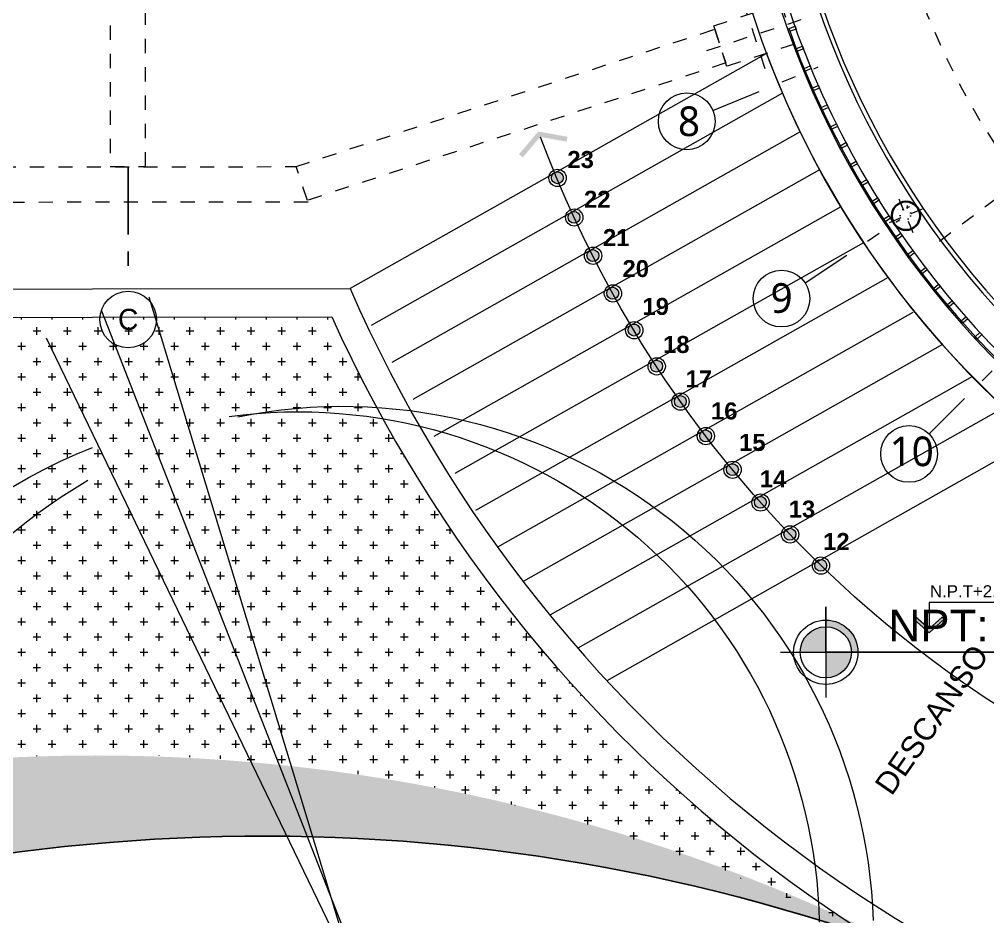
# Model space of a CAD drawing. Header units: metres. Extents: x 28 to 239, y -1 to 113.
# Drawn here: x 100.41 to 107.23, y 80.18 to 86.51 of the extents above; entities that cross this region are included whole.
import ezdxf
from ezdxf.enums import TextEntityAlignment as Align

# ---------------------------------------------------------------- set-up
doc = ezdxf.new("R2010")
doc.units = ezdxf.units.M
for name, pattern in [('ACAD_ISO10W100', [18.5, 12, -3, 0.5, -3]), ('DASHED2', [0.375, 0.25, -0.125]), ('Dot & Dashed', [0.670277762413025, 0.352777767181396, -0.176388883590699, 0, -0.14111111164093])]:
    doc.linetypes.add(name, pattern=pattern)
for name, color, linetype, lineweight in [('0-ARBOL', 64, 'Continuous', 0), ('EJES', 1, 'Continuous', 13), ('Equipamiento SR', 23, 'Continuous', 0), ('ES-Acero', 12, 'Continuous', 13), ('GRADERIA', 5, 'Continuous', 35), ('GRAFO 0 BLANCO', 7, 'Continuous', 0), ('GRAFO00', 7, 'Continuous', 0), ('GRAFO01', 7, 'Continuous', 0), ('linea 001', 252, 'Continuous', 0), ('Pisos El', 252, 'Continuous', 5), ('Proyeccciones', 1, 'DASHED2', 18), ('Structural - Bearing_Pen_No__20', 1, 'Continuous', 0), ('TEXTO 100', 7, 'Continuous', 20)]:
    doc.layers.add(name, color=color, linetype=linetype, lineweight=lineweight)
for name, color, linetype in [('CELOSIA', 40, 'Continuous'), ('EJE', 40, 'Continuous'), ('TEXT', 7, 'Continuous')]:
    doc.layers.add(name, color=color, linetype=linetype)
for name, color, linetype, lineweight, true_color in [('Structural - Bearing_Pen_No__169', 7, 'Continuous', 13, 0x68b353), ('Structural - Bearing_Pen_No__28', 7, 'Continuous', 35, 0xa80f02), ('Structural - Combined_Pen_No__161', 7, 'Continuous', 13, 0x6a6a6a), ('Terreno & Paisaje - Terrenos_Pen_No__169', 7, 'Continuous', 13, 0x68b353)]:
    doc.layers.add(name, color=color, linetype=linetype, lineweight=lineweight, true_color=true_color)
doc.styles.add('Generales', font='trebuc.ttf', dxfattribs={"height": 0.1})
doc.styles.add('GENERATED_STYLE_1', font='arialbd.ttf')
doc.styles.add('GENERATED_STYLE_2', font='arial.ttf')
doc.styles.add('JOS', font='arial.ttf', dxfattribs={"height": 1})
doc.styles.add('SEYMAR', font='GOTHIC.TTF', dxfattribs={"height": 0.05})
doc.styles.add('TEXTO PETER - UAC', font='swisse.ttf')

# ---------------------------------------------------------------- blocks, each defined once
blk = doc.blocks.new('ar7')
for p, q in [((92.00479952004838, 20.47995200479999), (77.00029997000337, 10.0299970003004)), ((78.77812218778158, 7.812218778122228), (92.00479952004838, 20.47995200479999)), ((77.88721127887248, 8.721127887211317), (91.9018098190185, 20.18098190181029))]:
    blk.add_line(p, q)
for centre, radius, start, end in [((90.0414725404587, 20.56298983991883), 13.70337409208423, 98.39343324503977, 219.1797509694021), ((91.48286819669715, 19.63731128333134), 13.64874414053011, 103.3595825852463, 210.5356712251809), ((90.16910519510529, 20.21096436039737), 13.430133965601, 233.0434795606987, 329.4405935163784), ((91.21888540280486, 19.739920981536), 13.67649494630806, 229.2629980509103, 328.8764021112596)]:
    blk.add_arc(centre, radius, start, end)
blk = doc.blocks.new('CC 20')
at = {"layer": 'Structural - Bearing_Pen_No__169', "linetype": 'Continuous', "lineweight": 13, "true_color": 0x68b353}
h = blk.add_hatch(dxfattribs=at)
h.set_pattern_fill('STRUCTURAL_CONCRETE', color=85, scale=0.5, style=0, pattern_type=2)
h.set_pattern_definition([(0, (2785.243095673833, 1847.384106738051), (0, 0.3117691577510656), [0.0300000011921, -0.1500000059605]), (0, (2785.333095677409, 1847.539991310553), (0, 0.3117691577510656), [0.0300000011921, -0.1500000059605]), (60.00000000000014, (2785.243095673833, 1847.384106738051), (-0.2700000107289013, 0.1558845788755322), [0.0300000011921, -0.1500000059605]), (60.00000000000014, (2785.423095680985, 1847.384106738051), (-0.2700000107289013, 0.1558845788755322), [0.0300000011921, -0.1500000059605]), (120.0000000000003, (2785.273095675025, 1847.384106738051), (0.2700000107289002, 0.1558845788755341), [0.03000000119209997, -0.1500000059604998]), (120.0000000000003, (2785.453095682177, 1847.384106738051), (0.2700000107289002, 0.1558845788755341), [0.03000000119209997, -0.1500000059604998]), (0, (2785.243095673833, 1847.414106739243), (0, 0.0600000023842), [0, -0.0600000023842, 0, -0.0900000035763]), (44.99999999999999, (2785.273095675025, 1847.414106739243), (-0.04242640855707682, 0.04242640855707686), [0, -0.04500000178815, 0, -0.07500000298025])])
h.paths.add_polyline_path([(2788.202981145824, 1849.662965080386), (2788.302981145824, 1849.762965080386), (2788.202981063535, 1849.862965080385), (2788.10385682874, 1849.776169994727)])
at = {"layer": 'Structural - Bearing_Pen_No__20', "color": 1, "linetype": 'Continuous', "lineweight": 0}
for p, q in [((2788.202981063535, 1849.802965025247), (2788.202981063535, 1849.890465025246)), ((2788.162981200963, 1849.762964998097), (2788.075481200963, 1849.762964998097)), ((2788.242981200963, 1849.762964998097), (2788.330481200963, 1849.762964998097)), ((2788.202981063535, 1849.722965025246), (2788.202981063535, 1849.635465025247))]:
    blk.add_line(p, q, dxfattribs=at)
at = {"layer": 'Structural - Bearing_Pen_No__28', "color": 14, "linetype": 'Continuous', "lineweight": 35, "true_color": 0xa80f02}
blk.add_circle((2788.202981145824, 1849.762965080386), 0.1, dxfattribs=at)
blk = doc.blocks.new('RR')
blk.add_arc((-7.891030001732986, -6.301656326168541), 6.278, 180, 0)
at = {"layer": 'CELOSIA', "linetype": 'Continuous', "lineweight": 5}
for points in [[(-13.80145716628311, -8.418244576034027), (-13.84435986696491, -8.433564411574707), (-13.85128982675991, -8.414157284779407), (-13.80838712607812, -8.398837449238727)], [(-13.74940836925305, -8.558312700075305), (-13.79193430661206, -8.574649276782893), (-13.79932419141016, -8.555412579668257), (-13.75679825405115, -8.53907600296067)], [(-13.69404070600382, -8.6971023917352), (-13.73616578840787, -8.714446454674416), (-13.74401141171967, -8.695391085140898), (-13.70188632931561, -8.678047022201682)], [(-13.6353855432134, -8.834535024405739), (-13.67708590612108, -8.852876747884068), (-13.6853828232739, -8.834013501107108), (-13.64368246036622, -8.81567177762878)], [(-13.57347610998144, -8.970532740274862), (-13.61472812946184, -8.989861733408915), (-13.62347164011774, -8.971201295723276), (-13.58221962063735, -8.951872302589223)], [(-13.50834747900436, -9.105018494434063), (-13.54912778512039, -9.125323807036196), (-13.55831293593903, -9.106876749882048), (-13.51753262982299, -9.086571437279915)], [(-13.44003654670638, -9.237916098525758), (-13.48032203675422, -9.259186227307552), (-13.48994362419887, -9.240963001241496), (-13.44965813415104, -9.219692872459703)], [(-13.36858201233693, -9.369150263904928), (-13.40834986393403, -9.391373158993957), (-13.41840243721961, -9.373384087768684), (-13.37863458562251, -9.351161192679655)], [(-13.29402435604692, -9.498646644291611), (-13.33325204006135, -9.52180971605793), (-13.34372990424225, -9.504064990773614), (-13.30450222022782, -9.480901919007295)], [(-13.21640581595599, -9.626331877889257), (-13.25507110926949, -9.65042200407757), (-13.26596832846602, -9.63293167740845), (-13.22730303515252, -9.608841551220138)], [(-13.13577036422419, -9.752133628945145), (-13.1738513623219, -9.777137162108872), (-13.18516176308287, -9.75991114260826), (-13.14708076498516, -9.734907609444534)], [(-13.05216368214073, -9.875980628730048), (-13.08963881152053, -9.901883403962714), (-13.10135598632078, -9.884931450449614), (-13.06388085694098, -9.859028675216948)], [(-12.965633134245, -9.997802715912869), (-13.00248116463919, -10.02459005887282), (-13.01459847550942, -10.00792177490344), (-12.97775044511522, -9.981134431943488)], [(-12.87622774149369, -10.11753087630846), (-12.91242779789638, -10.14518761153211), (-12.92493838018376, -10.12881243995925), (-12.88873832378107, -10.1011557047356)], [(-12.7839981534897, -10.23509728197493), (-12.81952972798265, -10.26360774147386), (-12.83242649423968, -10.24753495909741), (-12.79689491974673, -10.21902449959848)], [(-12.68899661978824, -10.35043532963962), (-12.72383958315908, -10.37978336177683), (-12.73711522715885, -10.3640220740883), (-12.70227226378802, -10.33467404195109)], [(-12.59127696029668, -10.46347967843059), (-12.62541157344239, -10.49364865707058), (-12.63905857431757, -10.47820779309467), (-12.60492396117186, -10.44803881445468)], [(-12.49089453478462, -10.57416628689354), (-12.52430145989405, -10.60513912082136), (-12.53831208639764, -10.59002742805758), (-12.50490516128821, -10.55905459412976)]]:
    blk.add_lwpolyline(points, close=True, dxfattribs=at)
at = {"layer": 'EJES', "linetype": 'Dot & Dashed'}
for points in [[(-14.38782322709378, -8.992716192050793), (-13.6449032229888, -8.684988650591777)], [(-13.73798943118905, -10.20846971372001), (-13.06937909180246, -9.761718567848988)], [(-12.86346026342198, -11.27408658787112), (-12.2948539091355, -10.70548023358309)]]:
    blk.add_lwpolyline(points, dxfattribs=at)
at = {"layer": 'EJES', "color": 1}
for centre in [(-14.57259912747384, -9.069252878523912), (-13.90428334753312, -10.3195837603156), (-13.00488161354025, -11.4155079441054)]:
    blk.add_circle(centre, 0.2000000000000114, dxfattribs=at)
at = {"layer": 'linea 001'}
for radius in [6.077999999999761, 6.04799999999976, 4.587965406460392]:
    blk.add_arc((-7.891030001732986, -6.301656326168541), radius, 180, 0, dxfattribs=at)
at = {"layer": 'Proyeccciones', "linetype": 'DASHED2', "lineweight": 9, "ltscale": 0.4}
blk.add_line((-11.59255690304332, -9.012398875683914), (-12.85364393279889, -9.96447767404834), dxfattribs=at)
blk.add_arc((-7.891030001732986, -6.301656326168541), 5.377965406460419, 180, 280.5003547340533, dxfattribs=at)
at = {"rotation": 22.5}
blk.add_blockref('CC 20', (-1881.116823804614, -2785.692773138901), dxfattribs=at)
at = {"layer": 'EJES', "color": 0, "char_height": 0.1150000000000066, "width": 0.2605924394428747, "attachment_point": 1, "style": 'Generales'}
for s, insert in [('{\\H1.1304x; \\P\\H1.60774x;8}', (-14.63474299211674, -8.747685670798546)), ('{\\H1.1304x; \\P\\H1.60774x;9}', (-13.98156596901225, -9.994322202060687)), ('{\\H1.1304x; \\P\\H1.60774x;10}', (-13.14179436323002, -11.07609211342964))]:
    blk.add_mtext(s, dxfattribs=dict(at, insert=insert))
at = {"layer": 'Structural - Combined_Pen_No__161', "color": 7, "style": 'GENERATED_STYLE_2'}
blk.add_attdef('SUBE', text='', height=0.1200000000000068, rotation=270.000000210916, dxfattribs=at).set_placement((-2.302895165777244, -3.07904611324318), align=Align.MIDDLE_LEFT)
blk = doc.blocks.new('verde')
at = {"layer": 'ES-Acero', "true_color": 0x139b48}
h = blk.add_hatch(color=114, dxfattribs=at)
h.dxf.hatch_style = 1
h.paths.add_polyline_path([(2620.129147124656, 1945.169495782249), (2620.11575471157, 1945.184349848081), (2620.022450918113, 1945.100227227476), (2619.929147124657, 1945.184349848081), (2619.915754711571, 1945.169495782249), (2620.022450918113, 1945.073298573428)])
at = {"layer": 'ES-Acero', "color": 112}
blk.add_lwpolyline([(2620.731353600055, 1945.286762900452), (2620.022450918113, 1945.286762900452), (2620.022450918113, 1945.100227227476)], dxfattribs=at)
at = {"layer": 'ES-Acero', "color": 114, "true_color": 0x139b48}
blk.add_lwpolyline([(2620.129147124656, 1945.169495782249), (2620.11575471157, 1945.184349848081), (2620.022450918113, 1945.100227227476), (2619.929147124657, 1945.184349848081), (2619.915754711571, 1945.169495782249), (2620.022450918113, 1945.073298573428)], close=True, dxfattribs=at)
blk = doc.blocks.new('ERF')
at = {"layer": 'Equipamiento SR'}
for points in [[(1.813568567667119, -0.0488696284093777, -1), (1.873228906471525, -0.1080020531955626, -1)], [(1.813568567667119, -0.04886962840915032, -1), (1.873228906471979, -0.1080020531953352, -1)], [(1.930911528921172, -0.3278925823212404, -1), (1.990571867725578, -0.3870250071074253, -1)], [(1.930911528921172, -0.327892582321013, -1), (1.990571867726032, -0.3870250071071979, -1)], [(2.064110491935082, -0.5977260098377002, -1), (2.123770830739488, -0.656858434623885, -1)], [(2.064110491935082, -0.5977260098374728, -1), (2.123770830739943, -0.6568584346236577, -1)], [(2.204180177981982, -0.8634716732498902, -1), (2.263840516786388, -0.922604098036075, -1)], [(2.204180177981982, -0.8634716732496628, -1), (2.263840516786843, -0.9226040980358476, -1)], [(2.354078264285874, -1.123369890683264, -1), (2.41373860309028, -1.182502315469449, -1)], [(2.354078264285874, -1.123369890683037, -1), (2.413738603090735, -1.182502315469222, -1)], [(2.512611781705857, -1.378130423892301, -1), (2.572272120510263, -1.437262848678486, -1)], [(2.512611781705857, -1.378130423892074, -1), (2.572272120510718, -1.437262848678259, -1)], [(2.680661858965834, -1.627229041824378, -1), (2.74032219777024, -1.686361466610563, -1)], [(2.680661858965834, -1.627229041824151, -1), (2.740322197770695, -1.686361466610336, -1)], [(2.859137746968884, -1.870124782023325, -1), (2.91879808577329, -1.92925720680951, -1)], [(2.859137746968884, -1.870124782023098, -1), (2.918798085773744, -1.929257206809282, -1)], [(3.0478417652144, -2.107966457887599, -1), (3.107502104018806, -2.167098882673784, -1)], [(3.0478417652144, -2.107966457887372, -1), (3.107502104019261, -2.167098882673557, -1)], [(3.245209242581097, -2.338591368964629, -1), (3.304869581385503, -2.397723793750814, -1)], [(3.245209242581097, -2.338591368964401, -1), (3.304869581385958, -2.397723793750586, -1)], [(3.453142211369197, -2.56396150132646, -1), (3.512802550173603, -2.623093926112645, -1)], [(3.453142211369197, -2.563961501326233, -1), (3.512802550174058, -2.623093926112418, -1)], [(3.671311727169325, -2.783241359167462, -1), (3.730972065973731, -2.842373783953647, -1)], [(3.671311727169325, -2.783241359167235, -1), (3.730972065974186, -2.84237378395342, -1)]]:
    blk.add_hatch(color=256, dxfattribs=at).paths.add_polyline_path(points)
at = {"layer": 'GRAFO00'}
for points in [[(1.572733998271872, 0.08746900649229872), (1.599467642120146, 0.06487891169835791), (1.721965805770708, 0.2098460954883166), (1.908760151628996, 0.1762431629015708), (1.914956926302295, 0.2106902242649511), (1.708274561293877, 0.2478708635517677)], [(1.572733998271872, 0.08746900649229872), (1.599467642120146, 0.06487891169835791), (1.721965805771163, 0.2098460954883166), (1.908760151628996, 0.1762431629015708), (1.914956926303205, 0.210690224264269), (1.708274561294331, 0.2478708635522224)], [(1.872986894845383, -0.04862743790791058, -1), (1.813810582078133, -0.1082442464437037, -1)], [(1.990329856099436, -0.3276503918197733, -1), (1.931153543332186, -0.3872672003555664, -1)], [(2.123528819113346, -0.5974838193362331, -1), (2.064352506346097, -0.6571006278720262, -1)], [(2.263598505160246, -0.863229482748423, -1), (2.204422192392997, -0.9228462912842161, -1)], [(2.413496591464138, -1.123127700181797, -1), (2.354320278696889, -1.18274450871759, -1)], [(2.572030108884121, -1.377888233390834, -1), (2.512853796116872, -1.437505041926627, -1)], [(2.740080186144098, -1.626986851322911, -1), (2.680903873376849, -1.686603659858704, -1)], [(2.918556074147148, -1.869882591521858, -1), (2.859379761379898, -1.929499400057651, -1)], [(3.107260092392664, -2.107724267386132, -1), (3.048083779625415, -2.167341075921925, -1)], [(3.304627569759361, -2.338349178463162, -1), (3.245451256992112, -2.397965986998955, -1)], [(3.512560538547461, -2.563719310824993, -1), (3.453384225780212, -2.623336119360786, -1)], [(3.730730054347589, -2.782999168665995, -1), (3.67155374158034, -2.842615977201788, -1)]]:
    blk.add_hatch(color=256, dxfattribs=at).paths.add_polyline_path(points)
blk.add_lwpolyline([(3.514997365129204, 0.8636902958890431, 0.3044267813552212), (9.270210231998647, -3.230968391673926, 0.2811802429067362)], format="xyb")
at = {"color": 4, "lineweight": 0}
for points in [[(3.317466539423606, 0.7988107494484638), (0.3815563202229555, -0.8597883141569156)], [(3.430933444591176, 0.5183491988760096), (0.5291176341611958, -1.120988732664912)], [(3.555958498449456, 0.2444172534906528), (0.6766789480994362, -1.382189151172909)], [(3.693045111068443, -0.02270069263313701), (0.8242402620376765, -1.643389569680906)], [(3.842126681647244, -0.2830422646329254), (0.9718015759759169, -1.904589988188903)], [(4.003301125359997, -0.5365521467787886), (1.119362889914157, -2.1657904066969)], [(4.176538976185441, -0.7832469854638049), (1.266924203852398, -2.426990825204896)], [(4.350395736991288, -1.029592180107514), (1.421563352060332, -2.684192725905589)], [(4.559762764994105, -1.255876374405901), (1.602102317489027, -2.926762907860578)], [(4.77055272536569, -1.481356704104158), (1.79081094362806, -3.164717760806028)], [(4.994642261349384, -1.699323635227486), (1.987808849486612, -3.397989707751734)], [(5.232603836785131, -1.909453762795195), (2.193242863711077, -3.626495800024671)]]:
    blk.add_lwpolyline(points, dxfattribs=at)
blk.add_lwpolyline([(8.8373865354543, -5.094486691084242, -0.2949562168911257), (1.72539648518574, 0.2087239030470727, -0.2949562168911257)], format="xyb", dxfattribs=at)
for points in [[(-3.25551171905721, -0.8637113858871572), (0.3815563202229555, -0.8597883141569156)], [(-3.126076786163992, -1.063571889082553), (0.2516454737506706, -1.059928556989874)]]:
    blk.add_lwpolyline(points)
for radius, start, end in [(6.539077311070852, 200.5617272193218, 268.0066102515897), (9.884999999999934, 203.5878323806601, 263.4568533059568), (10.08500000000012, 204.3345659315656, 263.2818209129596)]:
    blk.add_arc((9.440642121667281, 3.095738128943637), radius, start, end)
at = {"layer": 'EJE', "linetype": 'ACAD_ISO10W100', "ltscale": 0.04}
blk.add_lwpolyline([(-1.183690884394252, 0.001205271014256937), (-1.183690884394252, -0.7648143487351291)], dxfattribs=at)
at = {"layer": 'EJES', "color": 1}
blk.add_circle((-1.183690884394252, -1.078564962678669), 0.2000000000000114, dxfattribs=at)
at = {"layer": 'Equipamiento SR'}
for centre in [(1.843398737069549, -0.07843584080247012), (1.843398737069549, -0.07843584080247012), (1.843398737070004, -0.07843584080224275), (1.843398737070004, -0.07843584080224275), (1.960741698323602, -0.3574587947143328), (1.960741698323602, -0.3574587947143328), (1.960741698324057, -0.3574587947141055), (1.960741698324057, -0.3574587947141055), (2.093940661337513, -0.6272922222307926), (2.093940661337513, -0.6272922222307926), (2.093940661337967, -0.6272922222305652), (2.093940661337967, -0.6272922222305652), (2.234010347384412, -0.8930378856429826), (2.234010347384412, -0.8930378856429826), (2.234010347384867, -0.8930378856427552), (2.234010347384867, -0.8930378856427552), (2.383908433688305, -1.152936103076357), (2.383908433688305, -1.152936103076357), (2.383908433688759, -1.152936103076129), (2.383908433688759, -1.152936103076129), (2.542441951108287, -1.407696636285394), (2.542441951108287, -1.407696636285394), (2.542441951108742, -1.407696636285166), (2.542441951108742, -1.407696636285166), (2.710492028368265, -1.656795254217471), (2.710492028368265, -1.656795254217471), (2.710492028368719, -1.656795254217243), (2.710492028368719, -1.656795254217243), (2.888967916371314, -1.899690994416417), (2.888967916371314, -1.899690994416417), (2.888967916371769, -1.89969099441619), (2.888967916371769, -1.89969099441619), (3.077671934616831, -2.137532670280692), (3.077671934616831, -2.137532670280692), (3.077671934617285, -2.137532670280464), (3.077671934617285, -2.137532670280464), (3.275039411983528, -2.368157581357721), (3.275039411983528, -2.368157581357721), (3.275039411983983, -2.368157581357494), (3.275039411983983, -2.368157581357494), (3.482972380771628, -2.593527713719553), (3.482972380771628, -2.593527713719553), (3.482972380772082, -2.593527713719325), (3.482972380772082, -2.593527713719325), (3.701141896571755, -2.812807571560555), (3.701141896571755, -2.812807571560555), (3.70114189657221, -2.812807571560327), (3.70114189657221, -2.812807571560327)]:
    blk.add_circle(centre, 0.042, dxfattribs=at)
at = {"layer": 'GRADERIA', "lineweight": 5}
blk.add_lwpolyline([(2.014348625656169, -3.727559454417772), (2.004730773543599, -3.73299291774488)], dxfattribs=at)
at = {"layer": 'GRAFO00'}
for centre, radius in [((1.844727255368582, -0.07977093728159446), 0.06095094523494406), ((1.843398737069549, -0.07843584080247012), 0.042), ((1.843398737069549, -0.07843584080247012), 0.042), ((1.843398737070004, -0.07843584080224275), 0.042), ((1.962070216622635, -0.3587938911934572), 0.06095094523494406), ((1.960741698323602, -0.3574587947143328), 0.042), ((1.960741698323602, -0.3574587947143328), 0.042), ((1.960741698324057, -0.3574587947141055), 0.042), ((2.095269179636546, -0.628627318709917), 0.06095094523494406), ((2.093940661337513, -0.6272922222307926), 0.042), ((2.093940661337513, -0.6272922222307926), 0.042), ((2.093940661337967, -0.6272922222305652), 0.042), ((2.235338865683445, -0.8943729821221069), 0.06095094523494406), ((2.234010347384412, -0.8930378856429826), 0.042), ((2.234010347384412, -0.8930378856429826), 0.042), ((2.234010347384867, -0.8930378856427552), 0.042), ((2.385236951987338, -1.154271199555481), 0.06095094523494406), ((2.383908433688305, -1.152936103076357), 0.042), ((2.383908433688305, -1.152936103076357), 0.042), ((2.383908433688759, -1.152936103076129), 0.042), ((2.54377046940732, -1.409031732764518), 0.06095094523494406), ((2.542441951108287, -1.407696636285394), 0.042), ((2.542441951108287, -1.407696636285394), 0.042), ((2.542441951108742, -1.407696636285166), 0.042), ((2.711820546667298, -1.658130350696595), 0.06095094523494406), ((2.710492028368265, -1.656795254217471), 0.042), ((2.710492028368265, -1.656795254217471), 0.042), ((2.710492028368719, -1.656795254217243), 0.042), ((2.890296434670347, -1.901026090895542), 0.06095094523494406), ((2.888967916371314, -1.899690994416417), 0.042), ((2.888967916371314, -1.899690994416417), 0.042), ((2.888967916371769, -1.89969099441619), 0.042), ((3.079000452915864, -2.138867766759816), 0.06095094523494406), ((3.077671934616831, -2.137532670280692), 0.042), ((3.077671934616831, -2.137532670280692), 0.042), ((3.077671934617285, -2.137532670280464), 0.042), ((3.276367930282561, -2.369492677836845), 0.06095094523494406), ((3.275039411983528, -2.368157581357721), 0.042), ((3.275039411983528, -2.368157581357721), 0.042), ((3.275039411983983, -2.368157581357494), 0.042), ((3.484300899070661, -2.594862810198677), 0.06095094523494406), ((3.482972380771628, -2.593527713719553), 0.042), ((3.482972380771628, -2.593527713719553), 0.042), ((3.482972380772082, -2.593527713719325), 0.042), ((3.702470414870788, -2.814142668039679), 0.06095094523494406), ((3.701141896571755, -2.812807571560555), 0.042), ((3.701141896571755, -2.812807571560555), 0.042), ((3.70114189657221, -2.812807571560327), 0.042)]:
    blk.add_circle(centre, radius, dxfattribs=at)
at = {"layer": 'Proyeccciones', "color": 165, "linetype": 'DASHED2', "lineweight": 9, "ltscale": 0.4, "true_color": 0x5e67af}
for points in [[(-1.061695210983487, 2.795474793997855), (-1.311695210983487, 2.795173639875074), (-1.311695210983487, 0.001345355073326004), (-1.061695210983487, 0.001345355073326004)], [(3.421210421691001, 1.148577996716469), (3.514725926508788, 0.8635256324754863), (3.039022188227307, 0.7074615169312182), (2.945787876052407, 0.9937483133943914)], [(0.0813179720035464, -0.2377774291470729), (-3.979039320256561e-13, -1.27897692436818e-13), (2.953595009635194, 0.9689472924124942), (3.031010214298533, 0.7312349049499147)]]:
    blk.add_lwpolyline(points, close=True, dxfattribs=at)
for points in [[(3.309451560174409, 0.6889186169343446), (3.153592385480067, 1.164005890667951)], [(2.897554593238681, 0.8189194815221725), (3.562985628847116, 1.037223649534937)], [(-2.876172102275575, -0.003102342145794523), (-1.002526346383092e-07, -1.08130393527972e-10)], [(0.08564743006155595, -0.249907763049535), (-2.961184382525829, -0.2531941848648955)]]:
    blk.add_lwpolyline(points, dxfattribs=at)
at = {"layer": 'ES-Acero'}
blk.add_blockref('verde', (-2615.557963736233, -1948.361844062996), dxfattribs=at)
at = {"char_height": 0.12, "width": 0.2061773425264457, "attachment_point": 7, "rotation": 359.9999995597729, "style": 'GENERATED_STYLE_1'}
for s, insert in [('23', (1.913894913233037, -0.01152172425891251)), ('22', (2.03123787448709, -0.2905446781707752)), ('21', (2.164436837501, -0.560378105687235)), ('20', (2.302851361229898, -0.7810076128466363)), ('19', (2.44365278004949, -1.047793188901736)), ('18', (2.58891581806671, -1.316276980457317)), ('17', (2.747817252323387, -1.55750660562849)), ('16', (2.926629968910731, -1.785139956674087)), ('15', (3.125120607969222, -2.007420981018143)), ('14', (3.271346306539783, -2.262430944500196)), ('13', (3.475064559903387, -2.477808029159135)), ('12', (3.717862928764646, -2.704535136747111))]:
    blk.add_mtext(s, dxfattribs=dict(at, insert=insert))
at = {"layer": 'GRAFO01', "color": 252, "style": 'JOS'}
blk.add_text('DESCANSO', height=0.1552649359622741, rotation=55.2998742283765, dxfattribs=at).set_placement((4.200231045126714, -4.445499435485274))
at = {"layer": 'TEXT', "color": 7, "style": 'TEXTO PETER - UAC'}
blk.add_text('N.P.T+2.51', height=0.085, dxfattribs=at).set_placement((4.470624436989567, -3.037943242168197))
at = {"layer": 'TEXT', "insert": (-1.183690884394252, -1.078564962677959), "char_height": 0.1484379263495198, "width": 0.2708191956776553, "attachment_point": 5, "style": 'SEYMAR'}
blk.add_mtext('{\\fBankGothic Lt BT|b0|i0|c0|p34;C}', dxfattribs=at)

msp = doc.modelspace()

# ---------------------------------------------------------------- hatches: boundary and pattern name
at = {"layer": 'Terreno & Paisaje - Terrenos_Pen_No__169', "linetype": 'Continuous'}
h = msp.add_hatch(dxfattribs=at)
h.set_pattern_fill('CROSS', color=256, scale=0.017, style=0)
h.set_pattern_definition([(0, (0, 0), (0.10795, 0.10795), [0.053975, -0.161925]), (90, (0.0269875, -0.0269875), (-0.10795, 0.10795), [0.053975, -0.161925])])
edge = h.paths.add_edge_path()
edge.add_line((102.6079630135953, 84.40815724353142), (101.4505015442749, 84.40690876417382))
edge.add_line((101.4505015442749, 84.40690876417382), (100.4371079310653, 84.40578503897869))
edge.add_line((100.4371079310653, 84.40578503897869), (100.3802906388548, 84.40578503897869))
edge.add_line((100.3802906388548, 84.40578503897869), (100.3800247192391, 84.08231831740234))
edge.add_line((100.3800247192391, 84.08231831740234), (100.1511636070638, 84.08231831740234))
edge.add_line((100.1511636070638, 84.08231831740234), (100.1511636070638, 83.51231831740235))
edge.add_line((100.1511636070638, 83.51231831740235), (99.97425513361583, 83.51231831740235))
edge.add_line((99.97425513361583, 83.51231831740235), (99.97425513361583, 82.94231831740235))
edge.add_line((99.97425513361583, 82.94231831740235), (99.81219771584063, 82.94231831740235))
edge.add_line((99.81219771584063, 82.94231831740235), (99.81219771584063, 82.44231831740235))
edge.add_line((99.81219771584063, 82.44231831740235), (100.2242607150226, 82.44231831740235))
edge.add_line((100.2242607150226, 82.44231831740235), (100.2242607150227, 81.29356990660118))
edge.add_arc((100.9917448267249, 69.24283876628681), 12.07514608101524, 63.336989081017975, 93.64411835070058, ccw=False)
edge.add_arc((111.8011888061701, 88.5598181761781), 10.08720421984838, 204.3039360554496, 237.6953258333339, ccw=False)
h = msp.add_hatch(dxfattribs=at)
h.set_pattern_fill('CROSS', color=256, scale=0.017, style=0)
h.set_pattern_definition([(0, (-233.6888631887932, 25.31750931395593), (0.10795, 0.10795), [0.053975, -0.161925]), (90, (-233.6618756887931, 25.29052181395593), (-0.10795, 0.10795), [0.053975, -0.161925])])
edge = h.paths.add_edge_path()
edge.add_arc((100.9435394240996, 68.60727172826813), 12.70667239409706, 62.91540463696309, 117.0845953630352)
edge.add_arc((90.19722764568326, 88.50711984968811), 9.916703943883583, 275.213317785899, 300.016956346445, ccw=False)
edge.add_line((91.09829963114692, 78.63143828396065), (91.20253483066227, 78.17808299403714))
edge.add_arc((90.9033172809734, 90.72501826738124), 12.55050261525522, 271.3661227590217, 296.0802531503257)
edge.add_arc((102.1280226374872, 67.50535479639427), 13.24023007263466, 69.66572651457591, 115.53388443164991, ccw=False)
at = {"layer": 'TEXTO 100', "ltscale": 1.3}
h = msp.add_hatch(color=7, dxfattribs=at)
edge = h.paths.add_edge_path()
edge.add_line((106.2732550727528, 82.04210399071886), (106.0926117330238, 82.0421039935703))
edge.add_line((106.0926117330238, 82.0421039935703), (106.0926117330238, 81.86146065419805))
edge.add_arc((106.0926117346283, 82.0421039935703), 0.1806433393724134, 269.9999994913017, 359.9999990956475)
edge = h.paths.add_edge_path()
edge.add_arc((106.0926117342716, 82.04210399071886), 0.1806433422236752, 90.00000039565423, 180)
edge.add_line((105.9119683932957, 82.04210399071886), (106.0926117330246, 82.0421039935703))
edge.add_line((106.0926117330238, 82.0421039935703), (106.0926117330238, 82.22274733294253))
edge = h.paths.add_edge_path()
edge.add_line((106.0926117330238, 82.26884103006316), (106.0926117330238, 82.22274733294253))
edge.add_arc((106.0926117317769, 82.04210399071886), 0.1806433422236752, 0, 89.99999960434582, ccw=False)
edge.add_line((106.2732550727528, 82.04210399071886), (106.3193487727248, 82.0421039935703))
edge.add_arc((106.0926117346283, 82.0421039935703), 0.2267370380968789, 0, 90.00000040528428)

# ---------------------------------------------------------------- linework, layer by layer
at = {"color": 9, "true_color": 0xc7c8ca}
for centre, radius, start, end in [((106.2874541216479, 94.45511384282501), 17.93187017763493, 251.3272310400233, 318.6133127390118), ((102.1280226381059, 67.5053547963943), 13.24023007263466, 71.12923359919607, 115.5338844316302)]:
    msp.add_arc(centre, radius, start, end, dxfattribs=at)
msp.add_arc((106.6474019885755, 93.88412060025519), 18.18535781965737, 250.053453135603, 312.120120013298)
at = {"layer": 'linea 001'}
for centre, radius, start, end in [((111.800144920723, 88.55787033635119), 6.539077311070855, 180.0000000000358, 267.9702383702071), ((111.7935193850175, 88.55519444695045), 6.332452340737464, 179.9757886573492, 268.385152786827)]:
    msp.add_arc(centre, radius, start, end, dxfattribs=at)
at = {"layer": 'Pisos El'}
for p, q in [((102.0315333136385, 81.88734447870874), (102.0315333136385, 81.88734447870874)), ((102.0315333136386, 81.88734447870874), (102.0315333136386, 81.88734447870874)), ((102.0315523404938, 81.88734447870874), (102.0315523404938, 81.88734447870874)), ((102.0315523404939, 81.88734447870874), (102.0315523404939, 81.88734447870874))]:
    msp.add_line(p, q, dxfattribs=at)
at = {"layer": 'TEXTO 100', "color": 7, "ltscale": 1.3}
msp.add_lwpolyline([(105.7724807955115, 82.0421039935703), (108.1022920242044, 82.0421039935703), (106.0926117330238, 82.0421039935703), (106.0926117330238, 82.36223492716218), (106.0926117330238, 81.72197305427548)], dxfattribs=at)
for radius in [0.2267370397619712, 0.1806433398005204]:
    msp.add_circle((106.0926117330238, 82.0421039935703), radius, dxfattribs=at)

# ---------------------------------------------------------------- block references
at = {"layer": '0-ARBOL', "xscale": -0.2736950423456928, "yscale": 0.2736950423456928, "zscale": 0.2736950423456928, "rotation": 150.6320161615697}
msp.add_blockref('ar7', (83.57655572397945, 96.9864445942089), dxfattribs=at)
at = {"layer": 'GRAFO 0 BLANCO'}
msp.add_blockref('RR', (119.6845493867505, 94.85685077311905), dxfattribs=at)
at = {"layer": 'GRAFO01'}
msp.add_blockref('ERF', (102.3563175398446, 85.4680858005213), dxfattribs=at)

# ---------------------------------------------------------------- texts
at = {"layer": 'GRAFO01', "style": 'JOS'}
msp.add_text('NPT: +2.51', height=0.2218070513746775, rotation=8.129988784924771e-09, dxfattribs=at).set_placement((106.5349158685974, 82.12025080433028))

doc.saveas('drawing.dxf')
